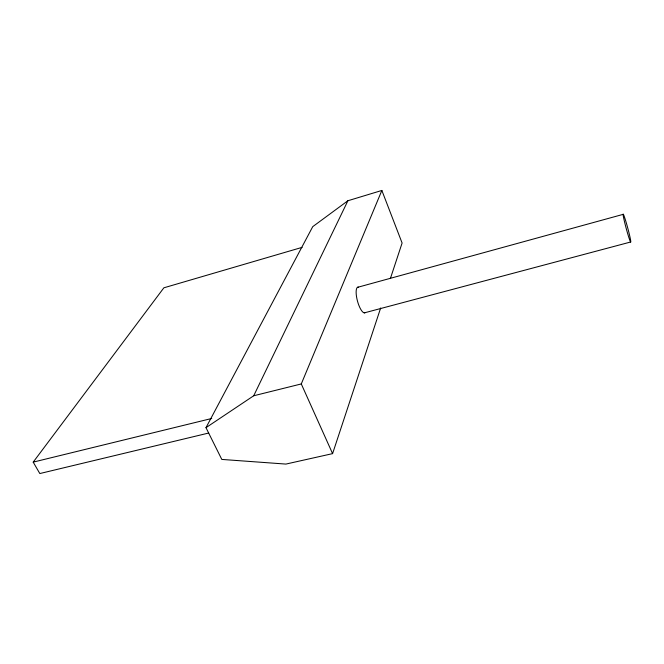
<?xml version="1.0" encoding="UTF-8"?>
<svg xmlns="http://www.w3.org/2000/svg" width="664" height="664" viewBox="0 0 664 664"><rect width="100%" height="100%" fill="white"/><g stroke="black" fill="none" stroke-linecap="round" stroke-linejoin="round"><path stroke-width="1" d="M390.407 278.457L402.102 243.032L381.858 190.452L347.903 200.744L312.744 226.648L205.989 427.666L221.793 459.422L285.902 464.078L332.589 453.628L380.663 307.98M332.589 453.628L301.282 383.941L381.858 190.452M205.989 427.666L253.706 395.769L347.903 200.744M208.72 433.028L39.815 473.548L33.2 462.127L163.867 287.811L302.128 247.357M357.39 287.379L623.131 214.364M364.32 312.868L630.617 242.011A14.417 0.788 74.9 0 0 626.16 222.407A14.417 0.788 74.9 0 0 624.11 220.05A14.417 0.788 74.9 0 0 630.617 242.011M253.706 395.769L301.282 383.941M33.2 462.127L211.725 418.478M365.308 312.536A13.297 3.984 74.9 0 1 357.481 301.099A13.297 3.984 74.9 0 1 358.394 287.13"/></g></svg>
